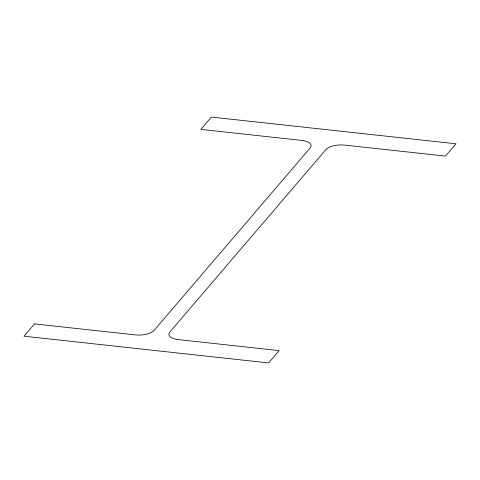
<?xml version="1.0" encoding="UTF-8"?>
<svg xmlns="http://www.w3.org/2000/svg" width="480" height="480" viewBox="0 0 480 480"><rect width="100%" height="100%" fill="white"/><g stroke="black" fill="none" stroke-linecap="round" stroke-linejoin="round"><path stroke-width="0.72" d="M34.53 323.898L24 336.204L268.578 362.922L279.108 350.61L178.278 339.594A14.586 6.162 -3.6 0 1 169.83 332.07L325.86 149.646A14.586 6.162 -3.6 0 1 344.64 145.092L445.47 156.102L456 143.796L211.422 117.078L200.892 129.39L301.722 140.406A14.586 6.162 -3.6 0 1 310.17 147.93L154.14 330.354A14.586 6.162 -3.6 0 1 135.36 334.908L34.53 323.898"/></g></svg>
